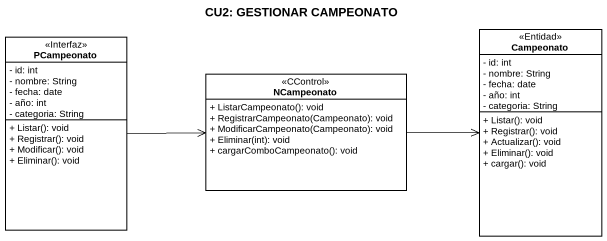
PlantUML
@startuml
title CU2: GESTIONAR CAMPEONATO
hide circle
hide empty members
skinparam classAttributeIconSize 0
class PCampeonato <<Interfaz>> #FFFFFF {
  - id: int
  - nombre: String
  - fecha: date
  - año: int
  - categoria: String
  + Listar(): void
  + Registrar(): void
  + Modificar(): void
  + Eliminar(): void
}
class Campeonato <<Entidad>> #FFFFFF {
  - id: int
  - nombre: String
  - fecha: date
  - año: int
  - categoria: String
  + Listar(): void
  + Registrar(): void
  + Actualizar(): void
  + Eliminar(): void
  + cargar(): void
}
class NCampeonato <<CControl>> #FFFFFF {
  + ListarCampeonato(): void
  + RegistrarCampeonato(Campeonato): void
  + ModificarCampeonato(Campeonato): void
  + Eliminar(int): void
  + cargarComboCampeonato(): void
}
PCampeonato -right-> NCampeonato
NCampeonato -right-> Campeonato
@enduml
